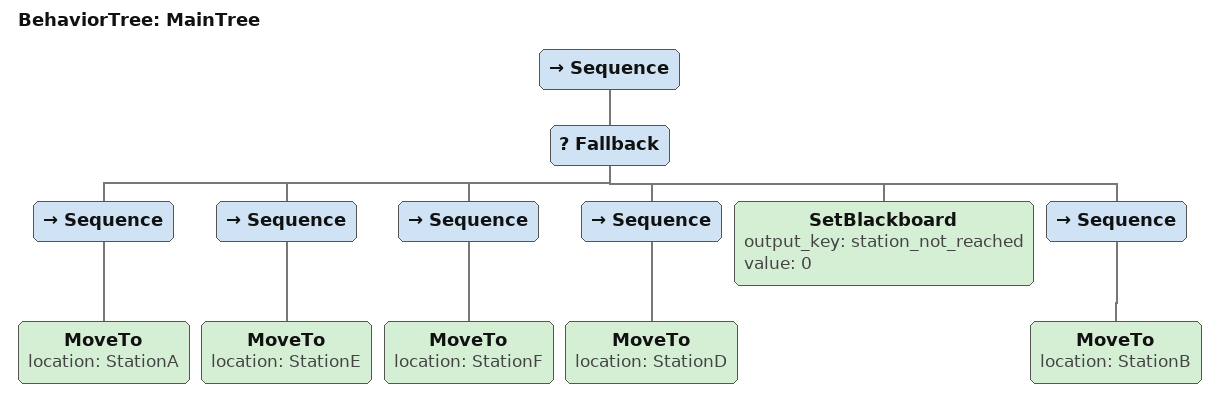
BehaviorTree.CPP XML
<root main_tree_to_execute = "MainTree">
    <BehaviorTree ID="MainTree">
        <Sequence>
            <Fallback>
                <Sequence>
                    <MoveTo location="StationA"/>
                </Sequence>
                <Sequence>
                    <MoveTo location="StationE"/>
                </Sequence>
                <Sequence>
                    <MoveTo location="StationF"/>
                </Sequence>
                <Sequence>
                    <MoveTo location="StationD"/>
                </Sequence>
                <SetBlackboard output_key="station_not_reached" value="0"/>
                <Sequence>
                    <MoveTo location="StationB"/>
                </Sequence>
            </Fallback>
        </Sequence>
    </BehaviorTree>
</root>
